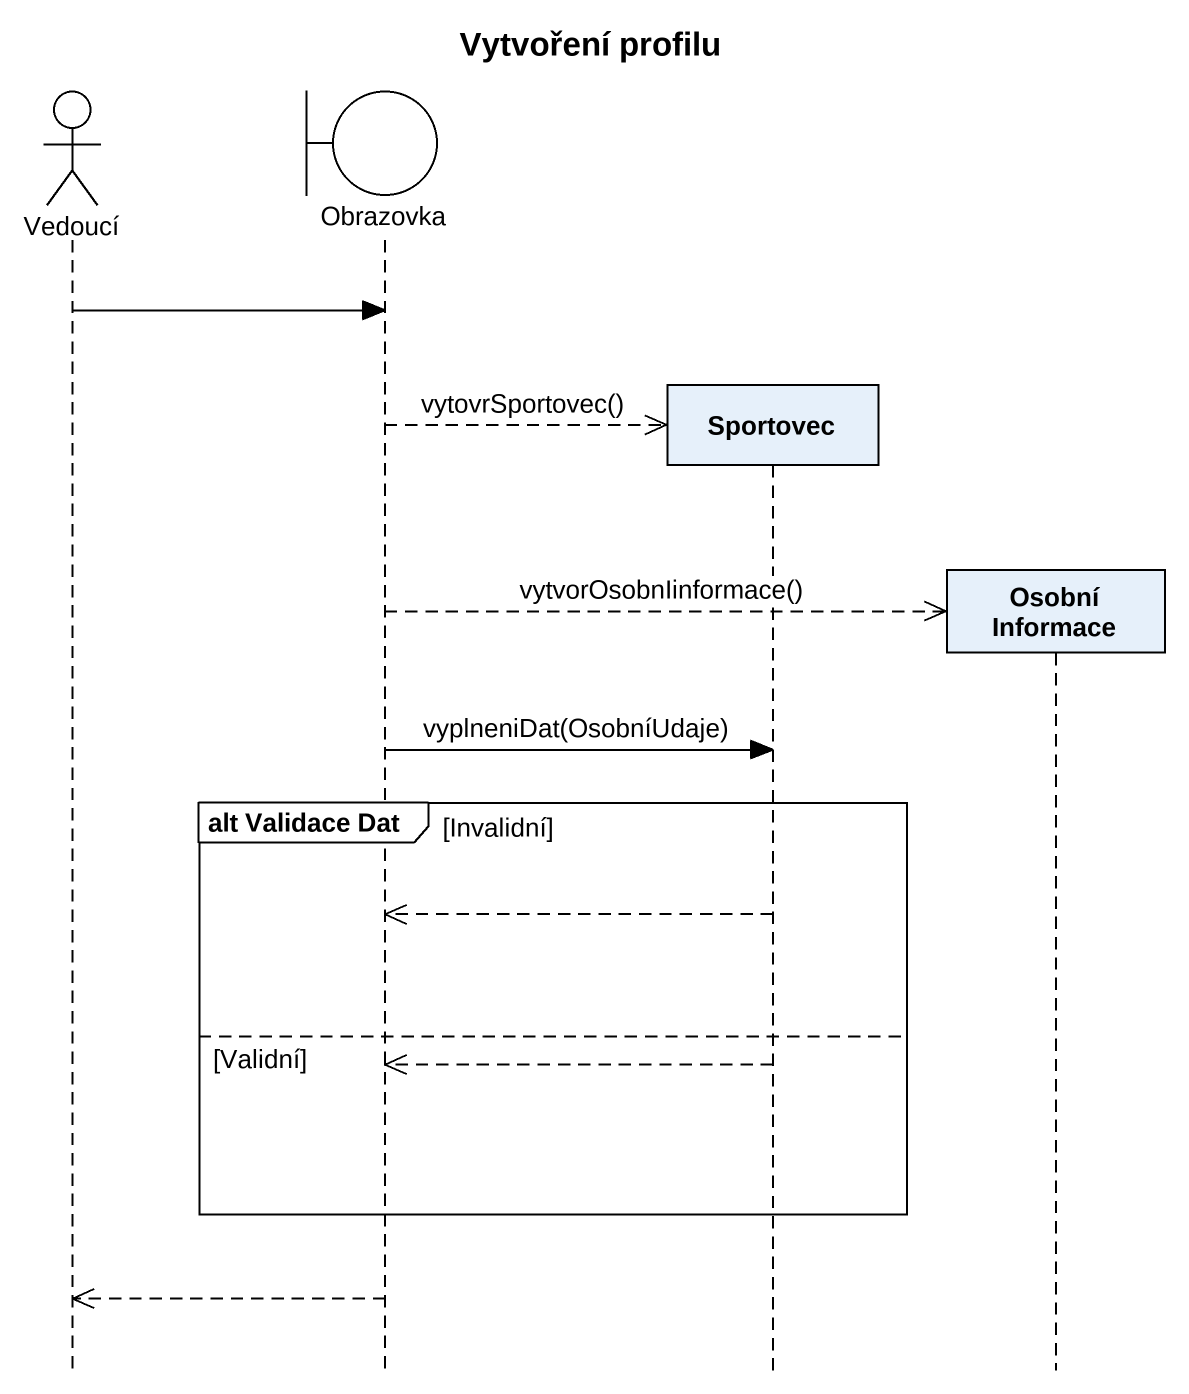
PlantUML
@startuml
title Vytvoření profilu
hide footbox
actor Vedoucí
boundary Obrazovka
participant Sportovec
participant "Osobní Informace" as Osobní_Informace

Vedoucí -> Obrazovka
Obrazovka -->> Sportovec ** : vytovrSportovec()
Obrazovka -->> Osobní_Informace ** : vytvorOsobnIinformace()
Obrazovka -> Sportovec : vyplneniDat(OsobníUdaje)
group alt Validace Dat [Invalidní]
  Sportovec -->> Obrazovka
else Validní
  Sportovec -->> Obrazovka
end
Obrazovka -->> Vedoucí
@enduml
